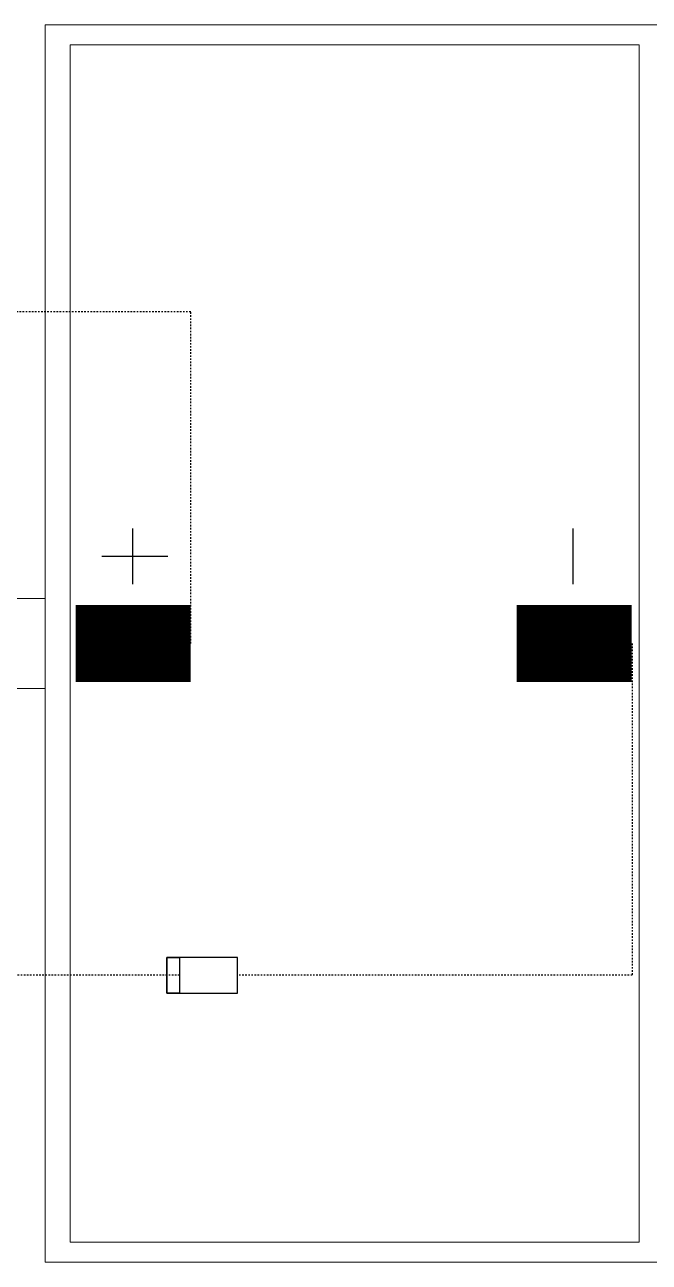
# Model space of a CAD drawing. Header units: feet. Extents: x -354 to 55127, y -297 to 4121.
# Drawn here: x 5409.4 to 5449.9, y 3657.8 to 3738.1 of the extents above; entities that cross this region are included whole.
import ezdxf

# ---------------------------------------------------------------- set-up
doc = ezdxf.new("R2010")
doc.units = ezdxf.units.FT
doc.header["$MEASUREMENT"] = 0
doc.linetypes.add('HIDDEN', pattern=[0.375, 0.25, -0.125])
for name, color, linetype in [('E-HARN-COMP', 8, 'Continuous'), ('E-TRNK-CABL-NEG', 6, 'HIDDEN'), ('E-TRUNK-CABLE-POS', 6, 'HIDDEN'), ('Polarity-Text', 7, 'Continuous')]:
    doc.layers.add(name, color=color, linetype=linetype)

# ---------------------------------------------------------------- blocks, each defined once
blk = doc.blocks.new('A$C47dfd34d')
at = {"lineweight": 5}
for points in [[(6.06642, 0.41332), (6.06642, 0), (6.27141, 0), (6.27141, 0.41332)], [(6.06642, 0), (6.06642, 0.41332)], [(6.26475, 0.40665), (6.26475, 0.00667), (6.07475, 0.00667), (6.07475, 0.40665)], [(6.07475, 0.00667), (6.07475, 0.40665)]]:
    blk.add_lwpolyline(points, close=True, dxfattribs=at)
for points in [[(8.12634, 0.41332), (6.06642, 0.41332)], [(6.06642, 0.22166), (6.00476, 0.22166), (6.00476, 0.19166), (6.00142, 0.19166), (5.99976, 0.19166), (5.99976, 0.17166), (5.99809, 0.17166), (5.99809, 0.19166), (5.99809, 0.22166), (5.99976, 0.22166), (6.00142, 0.22166), (6.00142, 0.23999), (6.00309, 0.23999), (6.00142, 0.23999), (6.00142, 0.22166), (6.00476, 0.22166), (6.00476, 0.24166), (6.00142, 0.24166), (6.00142, 0.22166)], [(6.00476, 0.19166), (6.06642, 0.19166)]]:
    blk.add_lwpolyline(points, dxfattribs=at)

msp = doc.modelspace()

# ---------------------------------------------------------------- linework, layer by layer
at = {"layer": 'E-HARN-COMP', "const_width": 5}
for points in [[(5420.187, 3697.936), (5412.732, 3697.936)], [(5441.326, 3697.936), (5448.781, 3697.936)]]:
    msp.add_lwpolyline(points, dxfattribs=at)
at = {"layer": 'E-HARN-COMP'}
for points in [[(5418.648, 3675.238), (5418.648, 3677.563), (5419.462, 3677.563), (5419.462, 3675.238)], [(5423.212, 3675.238), (5423.212, 3677.563), (5418.648, 3677.563), (5418.648, 3675.238)]]:
    msp.add_lwpolyline(points, close=True, dxfattribs=at)
at = {"layer": 'E-TRNK-CABL-NEG', "ltscale": 0.1}
msp.add_lwpolyline([(5448.826, 3697.936), (5448.826, 3676.401), (5423.212, 3676.401)], dxfattribs=at)
at = {"layer": 'E-TRUNK-CABLE-POS', "ltscale": 0.1}
for points in [[(5420.187, 3697.936), (5420.187, 3719.471), (5373.474, 3719.471)], [(5419.462, 3676.401), (5384.857, 3676.401), (5384.857, 3697.936)]]:
    msp.add_lwpolyline(points, dxfattribs=at)
at = {"layer": 'Polarity-Text'}
for p, q in [((5416.422, 3705.401), (5416.422, 3701.781)), ((5444.977, 3705.401), (5444.977, 3701.781)), ((5418.698, 3703.591), (5414.424, 3703.591))]:
    msp.add_line(p, q, dxfattribs=at)

# ---------------------------------------------------------------- block references
at = {"xscale": 194.318304, "yscale": 194.318304, "zscale": 194.318304}
msp.add_blockref('A$C47dfd34d', (4231.926, 3657.779), dxfattribs=at)

doc.saveas('drawing.dxf')
